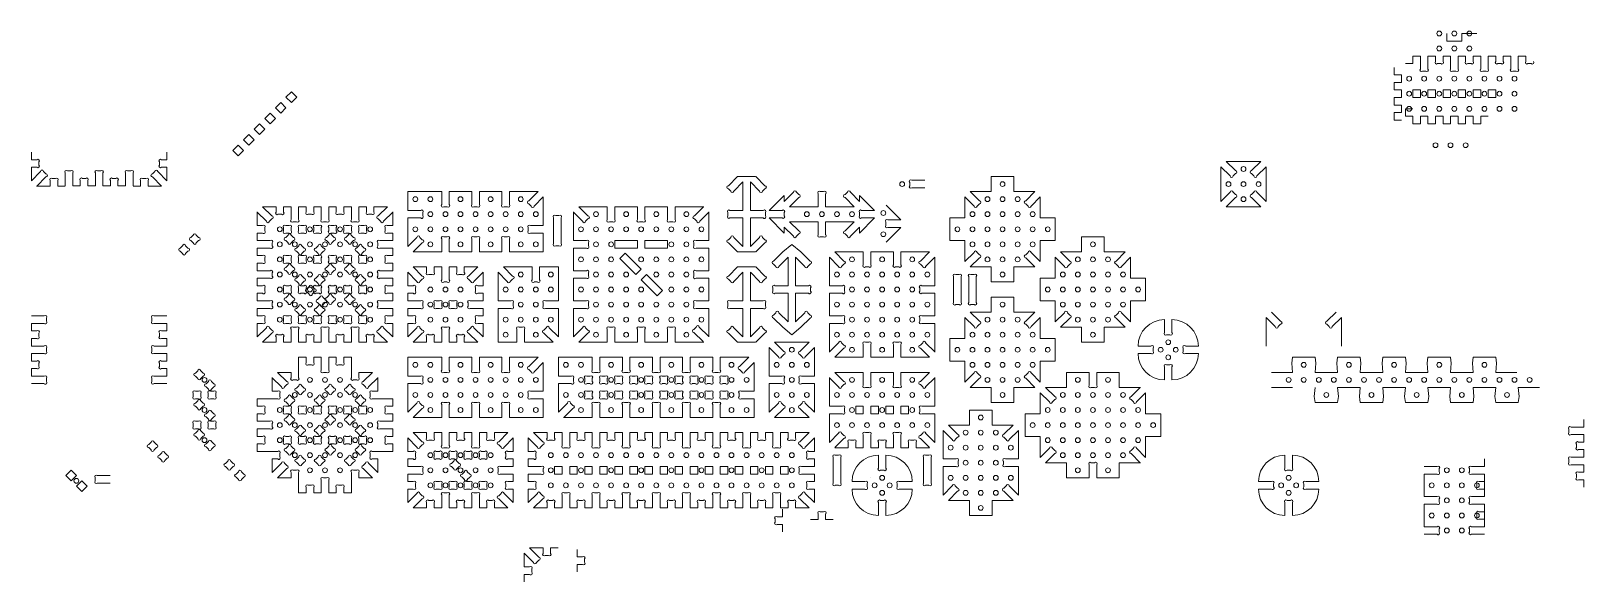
# Model space of a CAD drawing. Header units: millimetres. Extents: x -145 to 886, y -154 to 212.
import ezdxf

# ---------------------------------------------------------------- set-up
doc = ezdxf.new("R2010")
doc.units = ezdxf.units.MM
doc.layers.add('frezer', color=1, linetype='Continuous', lineweight=0, true_color=0xff0000)

# ---------------------------------------------------------------- blocks, each defined once
blk = doc.blocks.new('Connector_canyonl')
at = {"layer": 'frezer'}
for p, q in [((-6, 1.1), (-6, -1.1)), ((4, 2.5), (-4.6, 2.5)), ((-4.6, -2.5), (4, -2.5))]:
    blk.add_line(p, q, dxfattribs=at)
for centre, start, end in [((-5.3, 1.8), 45, 225), ((-5.3, -1.8), 135, 315)]:
    blk.add_arc(centre, 1, start, end, dxfattribs=at)
blk = doc.blocks.new('frez5mm')
at = {"layer": 'frezer'}
for p, q in [((-2.5, 0), (-7.5, 0)), ((-2.5, 3.6), (-2.5, 0)), ((1.1, 5), (-1.1, 5)), ((2.5, 3.6), (2.5, 0)), ((2.5, 3.6), (2.5, 3.6)), ((7.5, 0), (2.5, 0))]:
    blk.add_line(p, q, dxfattribs=at)
for centre, start, end in [((-1.8, 4.3), 45, 225), ((1.8, 4.3), 315, 135)]:
    blk.add_arc(centre, 1, start, end, dxfattribs=at)
blk = doc.blocks.new('frez_angle')
at = {"layer": 'frezer'}
for p, q in [((-4.6, 2.9), (-4.6, -1.1)), ((-1.1, -4.6), (2.9, -4.6))]:
    blk.add_line(p, q, dxfattribs=at)
at = {"layer": 'frezer', "yscale": -1, "rotation": 90.00000000000001}
blk.add_blockref('frez5mm', (-4.6, 10.4), dxfattribs=at)
at = {"layer": 'frezer', "rotation": 225}
blk.add_blockref('Connector_canyonl', (0, 0), dxfattribs=at)
at = {"layer": 'frezer'}
blk.add_blockref('frez5mm', (10.4, -4.6), dxfattribs=at)
blk = doc.blocks.new('90angle')
at = {"layer": 'frezer'}
for p, q in [((-7.5, 1.1), (-7.5, -1.1)), ((-3.9, 2.5), (-6.1, 2.5)), ((-2.5, -1.1), (-2.5, 1.1)), ((2.5, 1.1), (2.5, -1.1)), ((6.1, 2.5), (3.9, 2.5)), ((7.5, -1.1), (7.5, 1.1)), ((-6.1, -2.5), (-3.9, -2.5)), ((3.9, -2.5), (6.1, -2.5))]:
    blk.add_line(p, q, dxfattribs=at)
for centre, start, end in [((-6.8, 1.8), 45, 225), ((-3.2, 1.8), 315, 135), ((3.2, 1.8), 45, 225), ((6.8, 1.8), 315, 135), ((-6.8, -1.8), 135, 315), ((-3.2, -1.8), 225, 45), ((3.2, -1.8), 135, 315), ((6.8, -1.8), 225, 45)]:
    blk.add_arc(centre, 1, start, end, dxfattribs=at)
blk = doc.blocks.new('mini90')
at = {"layer": 'frezer'}
for p, q in [((-2.5, 2.5), (-7.5, 2.5)), ((-7.5, 2.5), (-7.5, -2.5)), ((-2.5, -2.5), (-2.5, 2.5)), ((7.5, 2.5), (2.5, 2.5)), ((2.5, 2.5), (2.5, -2.5)), ((7.5, -2.5), (7.5, 2.5)), ((-7.5, -2.5), (-2.5, -2.5)), ((2.5, -2.5), (7.5, -2.5))]:
    blk.add_line(p, q, dxfattribs=at)
blk.add_circle((0, 0), 1.6, dxfattribs=at)
blk = doc.blocks.new('90_right_smth')
at = {"layer": 'frezer'}
for p, q in [((-7.9, 4.6), (-2.9, 4.6)), ((-7.9, 1), (-7.9, 4.6)), ((-2.9, 4.6), (1.1, 4.6)), ((4.6, 1.1), (4.6, -2.9)), ((-11.5, -0.4), (-9.3, -0.4)), ((-0.4, -11.5), (-0.4, -9.3)), ((1, -7.9), (4.6, -7.9)), ((4.6, -7.9), (4.6, -2.9)), ((1, -12.9), (4.6, -12.9)), ((1, -12.9), (1, -12.9))]:
    blk.add_line(p, q, dxfattribs=at)
for centre, start, end in [((-12.2, 0.3), 135, 315), ((-8.6, 0.3), 225, 45), ((0.3, -8.6), 45, 225), ((0.3, -12.2), 135, 315)]:
    blk.add_arc(centre, 1, start, end, dxfattribs=at)
at = {"layer": 'frezer', "yscale": -1, "rotation": 45}
blk.add_blockref('Connector_canyonl', (0, 0), dxfattribs=at)

msp = doc.modelspace()

# ---------------------------------------------------------------- linework, layer by layer
at = {"layer": 'frezer'}
for p, q in [((795, 205), (795, 210)), ((805, 210), (815, 210)), ((805, 205), (805, 210)), ((795, 205), (805, 205)), ((760, 182.5), (760, 187.5)), ((767.5, 190), (772.5, 190)), ((772.5, 195), (777.5, 195)), ((772.5, 190), (772.5, 195)), ((777.5, 195), (777.5, 186.4)), ((782.5, 195), (787.5, 195)), ((782.5, 186.4), (782.5, 195)), ((787.5, 195), (787.5, 191.4)), ((788.9, 190), (791.1, 190)), ((792.5, 195), (797.5, 195)), ((792.5, 191.4), (792.5, 195)), ((797.5, 195), (797.5, 186.4)), ((802.5, 195), (807.5, 195)), ((802.5, 186.4), (802.5, 195)), ((807.5, 195), (807.5, 191.4)), ((808.9, 190), (811.1, 190)), ((812.5, 195), (817.5, 195)), ((812.5, 191.4), (812.5, 195)), ((817.5, 195), (817.5, 186.4)), ((822.5, 195), (827.5, 195)), ((822.5, 186.4), (822.5, 195)), ((827.5, 191.4), (827.5, 195)), ((827.5, 191.4), (827.5, 191.4)), ((828.9, 190), (831.1, 190)), ((832.5, 195), (837.5, 195)), ((832.5, 191.4), (832.5, 195)), ((837.5, 195), (837.5, 186.4)), ((842.5, 195), (847.5, 195)), ((842.5, 186.4), (842.5, 195)), ((847.5, 195), (847.5, 191.4)), ((848.9, 190), (851.1, 190)), ((765, 182.5), (760, 182.5)), ((765, 177.5), (760, 177.5)), ((760, 172.5), (760, 177.5)), ((765, 177.5), (765, 182.5)), ((778.9, 185), (781.1, 185)), ((798.9, 185), (801.1, 185)), ((818.9, 185), (821.1, 185)), ((838.9, 185), (841.1, 185)), ((27.7, 171.2), (24.1, 167.7)), ((24.1, 167.7), (27.7, 164.1)), ((31.2, 167.7), (27.7, 171.2)), ((27.7, 164.1), (31.2, 167.7)), ((765, 172.5), (760, 172.5)), ((760, 167.5), (765, 167.5)), ((760, 167.5), (760, 162.5)), ((765, 172.5), (765, 167.5)), ((777.5, 172.5), (772.5, 172.5)), ((772.5, 172.5), (772.5, 167.5)), ((772.5, 167.5), (777.5, 167.5)), ((777.5, 167.5), (777.5, 172.5)), ((787.5, 172.5), (782.5, 172.5)), ((782.5, 172.5), (782.5, 167.5)), ((782.5, 167.5), (787.5, 167.5)), ((787.5, 167.5), (787.5, 172.5)), ((797.5, 172.5), (792.5, 172.5)), ((792.5, 172.5), (792.5, 167.5)), ((792.5, 167.5), (797.5, 167.5)), ((797.5, 167.5), (797.5, 172.5)), ((807.5, 172.5), (802.5, 172.5)), ((802.5, 172.5), (802.5, 167.5)), ((802.5, 167.5), (807.5, 167.5)), ((807.5, 167.5), (807.5, 172.5)), ((817.5, 172.5), (812.5, 172.5)), ((812.5, 172.5), (812.5, 167.5)), ((812.5, 167.5), (817.5, 167.5)), ((817.5, 167.5), (817.5, 172.5)), ((827.5, 172.5), (822.5, 172.5)), ((822.5, 172.5), (822.5, 167.5)), ((822.5, 167.5), (827.5, 167.5)), ((827.5, 167.5), (827.5, 172.5)), ((13.5, 157.1), (10, 153.5)), ((17.1, 153.5), (13.5, 157.1)), ((20.6, 164.1), (17.1, 160.6)), ((17.1, 160.6), (20.6, 157.1)), ((24.1, 160.6), (20.6, 164.1)), ((20.6, 157.1), (24.1, 160.6)), ((760, 162.5), (765, 162.5)), ((760, 157.5), (765, 157.5)), ((760, 157.5), (760, 152.5)), ((765, 162.5), (765, 157.5)), ((767.5, 160), (772.5, 160)), ((767.5, 160), (767.5, 155)), ((767.5, 155), (772.5, 155)), ((772.5, 150), (772.5, 155)), ((777.5, 155), (782.5, 155)), ((777.5, 150), (777.5, 155)), ((782.5, 150), (782.5, 155)), ((787.5, 155), (792.5, 155)), ((787.5, 150), (787.5, 155)), ((792.5, 150), (792.5, 155)), ((797.5, 155), (802.5, 155)), ((797.5, 150), (797.5, 155)), ((802.5, 150), (802.5, 155)), ((807.5, 155), (812.5, 155)), ((807.5, 150), (807.5, 155)), ((812.5, 150), (812.5, 155)), ((817.5, 155), (822.5, 155)), ((817.5, 150), (817.5, 155)), ((6.5, 150), (2.9, 146.5)), ((2.9, 146.5), (6.5, 142.9)), ((10, 146.5), (6.5, 150)), ((6.5, 142.9), (10, 146.5)), ((10, 153.5), (13.5, 150)), ((13.5, 150), (17.1, 153.5)), ((760, 152.5), (765, 152.5)), ((772.5, 150), (777.5, 150)), ((782.5, 150), (787.5, 150)), ((792.5, 150), (797.5, 150)), ((802.5, 150), (807.5, 150)), ((812.5, 150), (817.5, 150)), ((-7.7, 135.9), (-11.2, 132.3)), ((-4.1, 132.3), (-7.7, 135.9)), ((-0.6, 142.9), (-4.1, 139.4)), ((-4.1, 139.4), (-0.6, 135.9)), ((2.9, 139.4), (-0.6, 142.9)), ((-0.6, 135.9), (2.9, 139.4)), ((-11.2, 132.3), (-7.7, 128.8)), ((-7.7, 128.8), (-4.1, 132.3)), ((671.5, 125), (648.5, 125)), ((324, 115), (336, 115)), ((507.5, 115), (492.5, 115)), ((492.5, 115), (492.5, 105)), ((507.5, 115), (507.5, 105)), ((645, 121.5), (645, 98.5)), ((675, 98.5), (675, 121.5)), ((105, 92.5), (105, 105)), ((105, 105), (127.5, 105)), ((132.5, 105), (147.5, 105)), ((152.5, 105), (167.5, 105)), ((172.5, 105), (191.5, 105)), ((327.5, 92.5), (327.5, 111.5)), ((332.5, 92.5), (332.5, 111.5)), ((492.5, 105), (478.5, 105)), ((521.5, 105), (507.5, 105)), ((195, 101.5), (195, 82.5)), ((195, 97.5), (195, 82.5)), ((237.5, 95), (218.5, 95)), ((257.5, 95), (242.5, 95)), ((277.5, 95), (262.5, 95)), ((301.5, 95), (282.5, 95)), ((345, 92.5), (355, 102.5)), ((355, 98.5), (355, 102.5)), ((377.5, 95), (358.5, 95)), ((382.5, 95), (401.5, 95)), ((415, 92.5), (405, 102.5)), ((405, 98.5), (405, 102.5)), ((432.5, 86.2), (422.6, 96.1)), ((475, 101.5), (475, 87.5)), ((525, 87.5), (525, 101.5)), ((648.5, 95), (671.5, 95)), ((105, 87.5), (105, 68.5)), ((215, 91.5), (215, 72.5)), ((305, 72.5), (305, 91.5)), ((327.5, 87.5), (327.5, 68.5)), ((332.5, 87.5), (332.5, 68.5)), ((345, 87.5), (355, 77.5)), ((377.5, 85), (358.5, 85)), ((382.5, 85), (401.5, 85)), ((415, 87.5), (405, 77.5)), ((465, 87.5), (465, 87.5)), ((465, 87.5), (465, 72.5)), ((465, 87.5), (475, 87.5)), ((535, 87.5), (525, 87.5)), ((535, 72.5), (535, 87.5)), ((195, 77.5), (195, 65)), ((257.5, 72.5), (242.5, 72.5)), ((242.5, 72.5), (242.5, 67.5)), ((257.5, 67.5), (257.5, 72.5)), ((277.5, 72.5), (262.5, 72.5)), ((262.5, 72.5), (262.5, 67.5)), ((277.5, 67.5), (277.5, 72.5)), ((355, 81.5), (355, 77.5)), ((405, 81.5), (405, 77.5)), ((422.6, 71.4), (432.5, 81.2)), ((465, 72.5), (475, 72.5)), ((475, 72.5), (475, 58.5)), ((525, 58.5), (525, 72.5)), ((535, 72.5), (525, 72.5)), ((535, 72.5), (535, 72.5)), ((567.5, 75), (552.5, 75)), ((552.5, 75), (552.5, 65)), ((567.5, 75), (567.5, 65)), ((5, 67.5), (5, 67.5)), ((108.5, 65), (127.5, 65)), ((132.5, 65), (147.5, 65)), ((167.5, 65), (152.5, 65)), ((195, 65), (172.5, 65)), ((215, 67.5), (215, 67.5)), ((215, 67.5), (215, 52.5)), ((242.5, 67.5), (257.5, 67.5)), ((249.4, 64.1), (245.9, 60.6)), ((260, 53.5), (249.4, 64.1)), ((262.5, 67.5), (277.5, 67.5)), ((305, 52.5), (305, 67.5)), ((324, 65), (336, 65)), ((354, 65), (360, 70)), ((366, 65), (360, 70)), ((407.5, 65), (388.5, 65)), ((427.5, 65), (412.5, 65)), ((451.5, 65), (432.5, 65)), ((552.5, 65), (538.5, 65)), ((581.5, 65), (567.5, 65)), ((187.5, 55), (168.5, 55)), ((192.5, 55), (205, 55)), ((205, 55), (205, 32.5)), ((245.9, 60.6), (256.5, 50)), ((256.5, 50), (260, 53.5)), ((324, 55), (336, 55)), ((357.5, 42.5), (357.5, 61.5)), ((362.5, 42.5), (362.5, 61.5)), ((385, 61.5), (385, 42.5)), ((455, 42.5), (455, 61.5)), ((478.5, 55), (492.5, 55)), ((492.5, 55), (492.5, 45)), ((507.5, 55), (521.5, 55)), ((507.5, 55), (507.5, 45)), ((535, 61.5), (535, 47.5)), ((585, 47.5), (585, 61.5)), ((165, 51.5), (165, 32.5)), ((215, 47.5), (215, 32.5)), ((263.5, 50), (260, 46.5)), ((260, 46.5), (270.6, 35.9)), ((274.1, 39.4), (263.5, 50)), ((305, 32.5), (305, 47.5)), ((327.5, 32.5), (327.5, 51.5)), ((332.5, 32.5), (332.5, 51.5)), ((492.5, 45), (492.5, 45)), ((492.5, 45), (507.5, 45)), ((525, 47.5), (525, 47.5)), ((525, 47.5), (525, 32.5)), ((535, 47.5), (525, 47.5)), ((595, 47.5), (585, 47.5)), ((595, 32.5), (595, 47.5)), ((270.6, 35.9), (274.1, 39.4)), ((357.5, 37.5), (357.5, 18.5)), ((362.5, 37.5), (362.5, 18.5)), ((385, 37.5), (385, 37.5)), ((385, 37.5), (385, 22.5)), ((455, 22.5), (455, 37.5)), ((507.5, 35), (492.5, 35)), ((492.5, 35), (492.5, 25)), ((507.5, 35), (507.5, 25)), ((525, 32.5), (535, 32.5)), ((535, 32.5), (535, 18.5)), ((585, 18.5), (585, 32.5)), ((595, 32.5), (585, 32.5)), ((595, 32.5), (595, 32.5)), ((165, 5), (165, 27.5)), ((205, 27.5), (205, 8.5)), ((215, 27.5), (215, 8.5)), ((305, 8.5), (305, 27.5)), ((327.5, 27.5), (327.5, 8.5)), ((332.5, 27.5), (332.5, 8.5)), ((455, 22.5), (455, 22.5)), ((475, 21.5), (475, 7.5)), ((492.5, 25), (478.5, 25)), ((521.5, 25), (507.5, 25)), ((525, 7.5), (525, 21.5)), ((675, 21.5), (675, 2.5)), ((725, 2.5), (725, 21.5)), ((354, 15), (360, 10)), ((366, 15), (360, 10)), ((385, 17.5), (385, -1.5)), ((455, -1.5), (455, 17.5)), ((538.5, 15), (552.5, 15)), ((552.5, 15), (552.5, 5)), ((567.5, 15), (581.5, 15)), ((567.5, 5), (567.5, 15)), ((177.5, 5), (165, 5)), ((197.5, 5), (182.5, 5)), ((201.5, 5), (182.5, 5)), ((218.5, 5), (237.5, 5)), ((242.5, 5), (257.5, 5)), ((262.5, 5), (277.5, 5)), ((282.5, 5), (301.5, 5)), ((324, 5), (336, 5)), ((345, -17.5), (345, 1.5)), ((371.5, 5), (348.5, 5)), ((375, -17.5), (375, 1.5)), ((465, 7.5), (465, 7.5)), ((465, 7.5), (465, -7.5)), ((465, 7.5), (475, 7.5)), ((525, 7.5), (535, 7.5)), ((535, -7.5), (535, 7.5)), ((552.5, 5), (552.5, 5)), ((552.5, 5), (567.5, 5)), ((32.5, -5), (32.5, -18.6)), ((67.5, -5), (67.5, -15)), ((105, -17.5), (105, -5)), ((105, -5), (127.5, -5)), ((132.5, -5), (147.5, -5)), ((152.5, -5), (167.5, -5)), ((172.5, -5), (191.5, -5)), ((195, -8.5), (195, -27.5)), ((205, -17.5), (205, -5)), ((205, -5), (227.5, -5)), ((232.5, -5), (247.5, -5)), ((252.5, -5), (267.5, -5)), ((272.5, -5), (287.5, -5)), ((292.5, -5), (307.5, -5)), ((312.5, -5), (331.5, -5)), ((335, -8.5), (335, -27.5)), ((388.5, -5), (407.5, -5)), ((412.5, -5), (412.5, -5)), ((412.5, -5), (427.5, -5)), ((432.5, -5), (451.5, -5)), ((475, -7.5), (465, -7.5)), ((475, -7.5), (475, -21.5)), ((525, -21.5), (525, -7.5)), ((525, -7.5), (535, -7.5)), ((535, -7.5), (535, -7.5)), ((692, -9), (692.5, -5)), ((692, -9), (692.5, -15)), ((707.5, -5), (692.5, -5)), ((708, -9), (707.5, -5)), ((708, -9), (707.5, -15)), ((722, -9), (722.5, -5)), ((722, -9), (722.5, -15)), ((737.5, -5), (722.5, -5)), ((738, -9), (737.5, -5)), ((738, -9), (737.5, -15)), ((752, -9), (752.5, -5)), ((752, -9), (752.5, -15)), ((767.5, -5), (752.5, -5)), ((768, -9), (767.5, -5)), ((768, -9), (767.5, -15)), ((782, -9), (782.5, -5)), ((782, -9), (782.5, -15)), ((797.5, -5), (782.5, -5)), ((798, -9), (797.5, -5)), ((798, -9), (797.5, -15)), ((812, -9), (812.5, -5)), ((812, -9), (812.5, -15)), ((827.5, -5), (812.5, -5)), ((828, -9), (827.5, -5)), ((828, -9), (827.5, -15)), ((67.5, -18.6), (67.5, -15)), ((67.5, -18.6), (67.5, -18.6)), ((195, -12.5), (195, -27.5)), ((335, -12.5), (335, -27.5)), ((385, -18.5), (385, -37.5)), ((407.5, -15), (388.5, -15)), ((427.5, -15), (412.5, -15)), ((451.5, -15), (432.5, -15)), ((455, -37.5), (455, -18.5)), ((557.5, -15), (542.5, -15)), ((542.5, -15), (542.5, -25)), ((577.5, -15), (562.5, -15)), ((577.5, -25), (577.5, -15)), ((692.5, -15), (678.5, -15)), ((721.5, -15), (707.5, -15)), ((722.5, -15), (708.5, -15)), ((751.5, -15), (737.5, -15)), ((752.5, -15), (738.5, -15)), ((781.5, -15), (767.5, -15)), ((782.5, -15), (768.5, -15)), ((811.5, -15), (797.5, -15)), ((812.5, -15), (798.5, -15)), ((841.5, -15), (827.5, -15)), ((105, -22.5), (105, -41.5)), ((205, -22.5), (205, -41.5)), ((345, -22.5), (345, -41.5)), ((375, -22.5), (375, -41.5)), ((478.5, -25), (492.5, -25)), ((492.5, -35), (492.5, -25)), ((507.5, -25), (521.5, -25)), ((507.5, -35), (507.5, -25)), ((525, -28.5), (525, -42.5)), ((542.5, -25), (528.5, -25)), ((591.5, -25), (577.5, -25)), ((595, -42.5), (595, -28.5)), ((678.5, -25), (692.5, -25)), ((707, -31), (707.5, -25)), ((722.5, -25), (736.5, -25)), ((723, -31), (722.5, -25)), ((723.5, -25), (737.5, -25)), ((737, -31), (737.5, -25)), ((752.5, -25), (766.5, -25)), ((753, -31), (752.5, -25)), ((753.5, -25), (767.5, -25)), ((767, -31), (767.5, -25)), ((782.5, -25), (796.5, -25)), ((783, -31), (782.5, -25)), ((783.5, -25), (797.5, -25)), ((797, -31), (797.5, -25)), ((812.5, -25), (826.5, -25)), ((813, -31), (812.5, -25)), ((813.5, -25), (827.5, -25)), ((827, -31), (827.5, -25)), ((842.5, -25), (856.5, -25)), ((843, -31), (842.5, -25)), ((5, -32.5), (15, -32.5)), ((95, -32.5), (85, -32.5)), ((195, -32.5), (195, -45)), ((335, -32.5), (335, -45)), ((407.5, -37.5), (402.5, -37.5)), ((402.5, -37.5), (402.5, -42.5)), ((407.5, -42.5), (407.5, -37.5)), ((417.5, -37.5), (412.5, -37.5)), ((412.5, -37.5), (412.5, -42.5)), ((417.5, -42.5), (417.5, -37.5)), ((427.5, -37.5), (422.5, -37.5)), ((422.5, -37.5), (422.5, -42.5)), ((427.5, -42.5), (427.5, -37.5)), ((437.5, -37.5), (432.5, -37.5)), ((432.5, -37.5), (432.5, -42.5)), ((437.5, -42.5), (437.5, -37.5)), ((493, -40), (478, -40)), ((478, -40), (478, -50)), ((492.5, -35), (492.5, -35)), ((492.5, -35), (507.5, -35)), ((493, -50), (493, -40)), ((707, -31), (707.5, -35)), ((707.5, -35), (707.5, -35)), ((707.5, -35), (722.5, -35)), ((723, -31), (722.5, -35)), ((737, -31), (737.5, -35)), ((737.5, -35), (737.5, -35)), ((737.5, -35), (752.5, -35)), ((753, -31), (752.5, -35)), ((767, -31), (767.5, -35)), ((767.5, -35), (767.5, -35)), ((767.5, -35), (782.5, -35)), ((783, -31), (782.5, -35)), ((797, -31), (797.5, -35)), ((797.5, -35), (797.5, -35)), ((797.5, -35), (812.5, -35)), ((813, -31), (812.5, -35)), ((827, -31), (827.5, -35)), ((827.5, -35), (827.5, -35)), ((827.5, -35), (842.5, -35)), ((843, -31), (842.5, -35)), ((108.5, -45), (127.5, -45)), ((132.5, -45), (147.5, -45)), ((167.5, -45), (152.5, -45)), ((195, -45), (172.5, -45)), ((208.5, -45), (227.5, -45)), ((232.5, -45), (247.5, -45)), ((267.5, -45), (252.5, -45)), ((272.5, -45), (287.5, -45)), ((307.5, -45), (292.5, -45)), ((335, -45), (312.5, -45)), ((371.5, -45), (348.5, -45)), ((385, -42.5), (385, -42.5)), ((385, -42.5), (385, -61.5)), ((402.5, -42.5), (407.5, -42.5)), ((412.5, -42.5), (417.5, -42.5)), ((422.5, -42.5), (427.5, -42.5)), ((432.5, -42.5), (437.5, -42.5)), ((455, -61.5), (455, -42.5)), ((478, -50), (464.1, -50)), ((507, -50), (493, -50)), ((515, -42.5), (515, -42.5)), ((515, -42.5), (515, -57.5)), ((515, -42.5), (525, -42.5)), ((595, -42.5), (605, -42.5)), ((605, -57.5), (605, -42.5)), ((886.1, -51.3), (877.5, -51.3)), ((886.1, -46.3), (886.1, -51.3)), ((167.5, -55), (171.5, -55)), ((175, -62.5), (175, -58.5)), ((267.5, -55), (267.5, -63.6)), ((272.5, -63.6), (272.5, -55)), ((287.5, -55), (287.5, -63.6)), ((292.5, -63.6), (292.5, -55)), ((307.5, -55), (307.5, -63.6)), ((312.5, -63.6), (312.5, -55)), ((327.5, -55), (327.5, -63.6)), ((332.5, -63.6), (332.5, -55)), ((367.5, -55), (371.5, -55)), ((375, -62.5), (375, -58.5)), ((455, -57.5), (455, -57.5)), ((460.5, -53.5), (460.5, -72.5)), ((510.5, -72.5), (510.5, -53.5)), ((515, -57.5), (525, -57.5)), ((525, -57.5), (525, -71.5)), ((595, -71.5), (595, -57.5)), ((605, -57.5), (595, -57.5)), ((876.1, -52.7), (876.1, -54.9)), ((877.5, -56.3), (886.1, -56.3)), ((886.1, -61.3), (882.5, -61.3)), ((886.1, -56.3), (886.1, -61.3)), ((5, -67.5), (18.6, -67.5)), ((95, -67.5), (81.4, -67.5)), ((268.9, -65), (271.1, -65)), ((288.9, -65), (291.1, -65)), ((308.9, -65), (311.1, -65)), ((328.9, -65), (331.1, -65)), ((392.5, -65), (388.5, -65)), ((447.5, -65), (451.5, -65)), ((886.1, -71.3), (877.5, -71.3)), ((881.1, -62.7), (881.1, -64.9)), ((882.5, -66.3), (886.1, -66.3)), ((886.1, -66.3), (886.1, -71.3)), ((32.5, -95), (32.5, -81.4)), ((67.5, -81.4), (67.5, -85)), ((207.5, -77.5), (202.5, -77.5)), ((202.5, -77.5), (202.5, -82.5)), ((202.5, -82.5), (207.5, -82.5)), ((207.5, -82.5), (207.5, -77.5)), ((217.5, -77.5), (212.5, -77.5)), ((212.5, -77.5), (212.5, -82.5)), ((212.5, -82.5), (217.5, -82.5)), ((217.5, -82.5), (217.5, -77.5)), ((227.5, -77.5), (222.5, -77.5)), ((222.5, -77.5), (222.5, -82.5)), ((222.5, -82.5), (227.5, -82.5)), ((227.5, -82.5), (227.5, -77.5)), ((237.5, -77.5), (232.5, -77.5)), ((232.5, -77.5), (232.5, -82.5)), ((232.5, -82.5), (237.5, -82.5)), ((237.5, -82.5), (237.5, -77.5)), ((247.5, -77.5), (242.5, -77.5)), ((242.5, -77.5), (242.5, -82.5)), ((242.5, -82.5), (247.5, -82.5)), ((247.5, -82.5), (247.5, -77.5)), ((257.5, -77.5), (252.5, -77.5)), ((252.5, -77.5), (252.5, -82.5)), ((252.5, -82.5), (257.5, -82.5)), ((257.5, -82.5), (257.5, -77.5)), ((267.5, -77.5), (262.5, -77.5)), ((262.5, -77.5), (262.5, -82.5)), ((262.5, -82.5), (267.5, -82.5)), ((267.5, -82.5), (267.5, -77.5)), ((277.5, -77.5), (272.5, -77.5)), ((272.5, -77.5), (272.5, -82.5)), ((272.5, -82.5), (277.5, -82.5)), ((277.5, -82.5), (277.5, -77.5)), ((287.5, -77.5), (282.5, -77.5)), ((282.5, -77.5), (282.5, -82.5)), ((282.5, -82.5), (287.5, -82.5)), ((287.5, -82.5), (287.5, -77.5)), ((297.5, -77.5), (292.5, -77.5)), ((292.5, -77.5), (292.5, -82.5)), ((292.5, -82.5), (297.5, -82.5)), ((297.5, -82.5), (297.5, -77.5)), ((307.5, -77.5), (302.5, -77.5)), ((302.5, -77.5), (302.5, -82.5)), ((302.5, -82.5), (307.5, -82.5)), ((307.5, -82.5), (307.5, -77.5)), ((317.5, -77.5), (312.5, -77.5)), ((312.5, -77.5), (312.5, -82.5)), ((312.5, -82.5), (317.5, -82.5)), ((317.5, -82.5), (317.5, -77.5)), ((327.5, -77.5), (322.5, -77.5)), ((322.5, -77.5), (322.5, -82.5)), ((322.5, -82.5), (327.5, -82.5)), ((327.5, -82.5), (327.5, -77.5)), ((337.5, -77.5), (332.5, -77.5)), ((332.5, -77.5), (332.5, -82.5)), ((332.5, -82.5), (337.5, -82.5)), ((337.5, -82.5), (337.5, -77.5)), ((347.5, -77.5), (342.5, -77.5)), ((342.5, -77.5), (342.5, -82.5)), ((342.5, -82.5), (347.5, -82.5)), ((347.5, -82.5), (347.5, -77.5)), ((357.5, -77.5), (352.5, -77.5)), ((352.5, -77.5), (352.5, -82.5)), ((352.5, -82.5), (357.5, -82.5)), ((357.5, -82.5), (357.5, -77.5)), ((460.5, -77.5), (460.5, -77.5)), ((460.5, -77.5), (460.5, -96.5)), ((510.5, -77.5), (510.5, -96.5)), ((528.5, -75), (542.5, -75)), ((542.5, -85), (542.5, -75)), ((577.5, -75), (591.5, -75)), ((577.5, -85), (577.5, -75)), ((780, -97.5), (780, -82.5)), ((810, -78.9), (810, -81.1)), ((820, -77.5), (811.4, -77.5)), ((811.4, -82.5), (820, -82.5)), ((820, -72.5), (820, -77.5)), ((820, -82.5), (820, -97.5)), ((820, -82.5), (820, -87.5)), ((876.1, -72.7), (876.1, -74.9)), ((877.5, -76.3), (886.1, -76.3)), ((886.1, -81.3), (882.5, -81.3)), ((886.1, -76.3), (886.1, -81.3)), ((67.5, -95), (67.5, -85)), ((412.5, -85), (412.5, -85)), ((542.5, -85), (557.5, -85)), ((542.5, -85), (557.5, -85)), ((562.5, -85), (577.5, -85)), ((562.5, -85), (577.5, -85)), ((567.5, -85), (572.5, -85)), ((815, -88.9), (815, -91.1)), ((820, -87.5), (816.4, -87.5)), ((816.4, -92.5), (820, -92.5)), ((820, -92.5), (820, -97.5)), ((881.1, -82.7), (881.1, -84.9)), ((882.5, -86.3), (886.1, -86.3)), ((886.1, -86.3), (886.1, -91.3)), ((175, -97.5), (175, -101.5)), ((375, -97.5), (375, -101.5)), ((464.1, -100), (478, -100)), ((478, -110), (478, -100)), ((493, -100), (507, -100)), ((493, -110), (493, -100)), ((780, -117.5), (780, -102.5)), ((810, -98.9), (810, -101.1)), ((820, -97.5), (811.4, -97.5)), ((811.4, -102.5), (820, -102.5)), ((820, -117.5), (820, -102.5)), ((820, -102.5), (820, -107.5)), ((108.5, -105), (112.5, -105)), ((171.5, -105), (167.5, -105)), ((367.5, -105), (371.5, -105)), ((478, -110), (478, -110)), ((478, -110), (493, -110)), ((815, -108.9), (815, -111.1)), ((820, -107.5), (816.4, -107.5)), ((816.4, -112.5), (820, -112.5)), ((820, -112.5), (820, -117.5))]:
    msp.add_line(p, q, dxfattribs=at)
for centre in [(790, 210), (800, 210), (810, 210), (790, 200), (800, 200), (810, 200), (770, 180), (780, 180), (790, 180), (800, 180), (810, 180), (820, 180), (830, 180), (840, 180), (770, 170), (780, 170), (790, 170), (800, 170), (810, 170), (820, 170), (830, 170), (840, 170), (770, 160), (780, 160), (790, 160), (800, 160), (810, 160), (820, 160), (830, 160), (840, 160), (787.5, 135.8), (797.5, 135.8), (807.5, 135.8), (660, 120), (433.3, 110), (500, 110), (650, 110), (660, 110), (670, 110), (110, 100), (120, 100), (140, 100), (140, 100), (160, 100), (160, 100), (180, 100), (490, 100), (500, 100), (510, 100), (660, 100), (120, 90), (130, 90), (140, 90), (140, 90), (150, 90), (150, 90), (160, 90), (160, 90), (170, 90), (170, 90), (180, 90), (190, 90), (230, 90), (250, 90), (270, 90), (290, 90), (370, 90), (380, 90), (390, 90), (400, 90), (420.8, 90.8), (480, 90), (490, 90), (500, 90), (510, 90), (520, 90), (20, 80), (40, 80), (60, 80), (80, 80), (110, 80), (120, 80), (130, 80), (130, 80), (130, 80), (140, 80), (140, 80), (150, 80), (150, 80), (150, 80), (160, 80), (160, 80), (170, 80), (170, 80), (180, 80), (220, 80), (230, 80), (240, 80), (250, 80), (260, 80), (270, 80), (280, 80), (290, 80), (300, 80), (420.8, 76.7), (470, 80), (480, 80), (490, 80), (500, 80), (510, 80), (520, 80), (530, 80), (20, 70), (30, 70), (40, 70), (50, 70), (60, 70), (70, 70), (80, 70), (120, 70), (140, 70), (140, 70), (160, 70), (160, 70), (180, 70), (190, 70), (230, 70), (240, 70), (280, 70), (290, 70), (480, 70), (490, 70), (500, 70), (510, 70), (520, 70), (560, 70), (20, 60), (20, 50), (30, 50), (40, 60), (40, 50), (50, 50), (60, 60), (60, 50), (70, 50), (80, 60), (80, 50), (180, 50), (200, 50), (220, 60), (230, 60), (230, 50), (240, 60), (240, 50), (250, 50), (260, 60), (270, 60), (270, 50), (280, 60), (280, 50), (290, 60), (290, 50), (300, 60), (390, 50), (400, 60), (400, 50), (410, 50), (420, 60), (420, 50), (430, 50), (440, 60), (440, 50), (450, 50), (490, 60), (500, 60), (500, 50), (510, 60), (540, 50), (550, 60), (550, 50), (560, 60), (560, 50), (570, 60), (570, 50), (580, 50), (20, 40), (40, 40), (60, 40), (80, 40), (120, 40), (130, 40), (140, 40), (170, 40), (180, 40), (190, 40), (200, 40), (220, 40), (230, 40), (240, 40), (250, 40), (260, 40), (280, 40), (290, 40), (300, 40), (400, 40), (410, 40), (420, 40), (430, 40), (440, 40), (530, 40), (540, 40), (550, 40), (560, 40), (570, 40), (580, 40), (590, 40), (20, 30), (30, 30), (40, 30), (50, 30), (60, 30), (70, 30), (80, 30), (120, 30), (120, 30), (130, 30), (140, 30), (180, 30), (180, 30), (190, 30), (230, 30), (240, 30), (250, 30), (260, 30), (270, 30), (280, 30), (290, 30), (390, 30), (400, 30), (410, 30), (420, 30), (430, 30), (440, 30), (450, 30), (500, 30), (540, 30), (550, 30), (560, 30), (570, 30), (580, 30), (20, 20), (40, 20), (60, 20), (80, 20), (120, 20), (130, 20), (140, 20), (170, 20), (180, 20), (190, 20), (200, 20), (220, 20), (230, 20), (240, 20), (250, 20), (260, 20), (270, 20), (280, 20), (290, 20), (300, 20), (400, 20), (410, 20), (420, 20), (430, 20), (440, 20), (490, 20), (500, 20), (510, 20), (550, 20), (560, 20), (570, 20), (170, 10), (190, 10), (230, 10), (250, 10), (270, 10), (290, 10), (390, 10), (400, 10), (410, 10), (420, 10), (430, 10), (440, 10), (450, 10), (480, 10), (490, 10), (500, 10), (510, 10), (520, 10), (560, 10), (360, 0), (400, 0), (420, 0), (440, 0), (470, 0), (480, 0), (490, 0), (500, 0), (510, 0), (520, 0), (530, 0), (605, 0), (610, 5), (615, 0), (110, -10), (120, -10), (140, -10), (140, -10), (160, -10), (160, -10), (180, -10), (210, -10), (220, -10), (240, -10), (260, -10), (280, -10), (300, -10), (320, -10), (350, -10), (360, -10), (370, -10), (480, -10), (490, -10), (500, -10), (510, -10), (520, -10), (610, -5), (610, -5), (700, -10), (730, -10), (760, -10), (790, -10), (820, -10), (-30, -20), (40, -20), (50, -20), (60, -20), (120, -20), (130, -20), (140, -20), (140, -20), (150, -20), (160, -20), (160, -20), (170, -20), (180, -20), (190, -20), (220, -20), (240, -20), (260, -20), (280, -20), (300, -20), (320, -20), (330, -20), (360, -20), (400, -20), (420, -20), (440, -20), (490, -20), (500, -20), (510, -20), (550, -20), (570, -20), (690, -20), (700, -20), (710, -20), (720, -20), (720, -20), (730, -20), (730, -20), (740, -20), (750, -20), (750, -20), (760, -20), (760, -20), (770, -20), (780, -20), (780, -20), (790, -20), (790, -20), (800, -20), (810, -20), (810, -20), (820, -20), (820, -20), (830, -20), (840, -20), (850, -20), (30, -30), (40, -30), (50, -30), (60, -30), (70, -30), (70, -30), (110, -30), (120, -30), (130, -30), (130, -30), (130, -30), (140, -30), (140, -30), (150, -30), (150, -30), (160, -30), (160, -30), (170, -30), (180, -30), (210, -30), (220, -30), (240, -30), (260, -30), (280, -30), (300, -30), (320, -30), (350, -30), (360, -30), (370, -30), (390, -30), (400, -30), (410, -30), (420, -30), (430, -30), (440, -30), (450, -30), (500, -30), (540, -30), (550, -30), (560, -30), (570, -30), (580, -30), (715, -30), (745, -30), (775, -30), (805, -30), (835, -30), (-30, -40), (20, -40), (40, -40), (60, -40), (70, -40), (80, -40), (120, -40), (140, -40), (140, -40), (160, -40), (160, -40), (180, -40), (190, -40), (220, -40), (240, -40), (260, -40), (280, -40), (300, -40), (320, -40), (330, -40), (360, -40), (400, -40), (400, -40), (420, -40), (440, -40), (530, -40), (540, -40), (550, -40), (560, -40), (570, -40), (580, -40), (590, -40), (20, -50), (30, -50), (40, -50), (50, -50), (60, -50), (70, -50), (70, -50), (80, -50), (390, -50), (400, -50), (410, -50), (420, -50), (430, -50), (440, -50), (450, -50), (485.5, -45), (520, -50), (530, -50), (540, -50), (550, -50), (560, -50), (570, -50), (580, -50), (590, -50), (600, -50), (-30, -60), (20, -60), (40, -60), (60, -60), (70, -60), (80, -60), (475.5, -55), (485.5, -55), (495.5, -55), (530, -60), (540, -60), (550, -60), (560, -60), (570, -60), (580, -60), (590, -60), (30, -70), (40, -70), (50, -70), (60, -70), (70, -70), (70, -70), (120, -70), (130, -70), (140, -70), (150, -70), (160, -70), (200, -70), (210, -70), (220, -70), (230, -70), (240, -70), (250, -70), (260, -70), (270, -70), (280, -70), (290, -70), (300, -70), (310, -70), (320, -70), (330, -70), (340, -70), (350, -70), (360, -70), (465.5, -65), (475.5, -65), (485.5, -65), (495.5, -65), (505.5, -65), (540, -70), (550, -70), (560, -70), (570, -70), (580, -70), (40, -80), (50, -80), (60, -80), (120, -80), (120, -80), (130, -80), (140, -80), (150, -80), (160, -80), (200, -80), (200, -80), (220, -80), (240, -80), (260, -80), (280, -80), (300, -80), (320, -80), (340, -80), (360, -80), (475.5, -75), (485.5, -75), (495.5, -75), (550, -80), (570, -80), (795, -80), (805, -80), (120, -90), (130, -90), (140, -90), (150, -90), (160, -90), (200, -90), (210, -90), (220, -90), (230, -90), (240, -90), (250, -90), (260, -90), (270, -90), (280, -90), (290, -90), (300, -90), (310, -90), (320, -90), (330, -90), (340, -90), (350, -90), (360, -90), (415, -90), (420, -85), (425, -90), (465.5, -85), (475.5, -85), (485.5, -85), (495.5, -85), (505.5, -85), (685, -90), (690, -85), (695, -90), (785, -90), (785, -90), (795, -90), (795, -90), (805, -90), (805, -90), (815, -90), (815, -90), (420, -95), (420, -95), (475.5, -95), (485.5, -95), (495.5, -95), (690, -95), (690, -95), (795, -100), (805, -100), (805, -100), (485.5, -105), (785, -110), (785, -110), (795, -110), (795, -110), (805, -110), (805, -110), (815, -110), (815, -110), (795, -120), (805, -120), (805, -120), (805, -120)]:
    msp.add_circle(centre, 1.6, dxfattribs=at)
for centre, radius, start, end in [((778.2, 185.7), 1, 135, 315), ((781.8, 185.7), 1, 225, 45), ((788.2, 190.7), 1, 135, 315), ((791.8, 190.7), 1, 225, 45), ((798.2, 185.7), 1, 135, 315), ((801.8, 185.7), 1, 225, 45), ((808.2, 190.7), 1, 135, 315), ((811.8, 190.7), 1, 225, 45), ((818.2, 185.7), 1, 135, 315), ((821.8, 185.7), 1, 225, 45), ((828.2, 190.7), 1, 135, 315), ((831.8, 190.7), 1, 225, 45), ((838.2, 185.7), 1, 135, 315), ((841.8, 185.7), 1, 225, 45), ((848.2, 190.7), 1, 135, 315), ((851.8, 190.7), 1, 225, 45), ((607.5, 2.5), 17.5, 90, 180), ((612.5, 2.5), 17.5, 0, 90), ((607.5, -2.5), 17.5, 180, 270), ((612.5, -2.5), 17.5, 270, 0), ((876.8, -52), 1, 45, 225), ((876.8, -55.6), 1, 135, 315), ((881.8, -62), 1, 45, 225), ((268.2, -64.3), 1, 135, 315), ((271.8, -64.3), 1, 225, 45), ((288.2, -64.3), 1, 135, 315), ((291.8, -64.3), 1, 225, 45), ((308.2, -64.3), 1, 135, 315), ((311.8, -64.3), 1, 225, 45), ((328.2, -64.3), 1, 135, 315), ((331.8, -64.3), 1, 225, 45), ((417.5, -87.5), 17.5, 90, 180), ((422.5, -87.5), 17.5, 0, 90), ((687.5, -87.5), 17.5, 90, 180), ((692.5, -87.5), 17.5, 0, 90), ((876.8, -72), 1, 45, 225), ((881.8, -65.6), 1, 135, 315), ((810.7, -78.2), 1, 45, 225), ((810.7, -81.8), 1, 135, 315), ((876.8, -75.6), 1, 135, 315), ((881.8, -82), 1, 45, 225), ((417.5, -92.5), 17.5, 180, 270), ((422.5, -92.5), 17.5, 270, 0), ((687.5, -92.5), 17.5, 180, 270), ((692.5, -92.5), 17.5, 270, 0), ((815.7, -88.2), 1, 45, 225), ((815.7, -91.8), 1, 135, 315), ((881.8, -85.6), 1, 135, 315), ((810.7, -98.2), 1, 45, 225), ((810.7, -101.8), 1, 135, 315), ((815.7, -108.2), 1, 45, 225), ((815.7, -111.8), 1, 135, 315)]:
    msp.add_arc(centre, radius, start, end, dxfattribs=at)

# ---------------------------------------------------------------- block references
at = {"layer": 'frezer', "yscale": -1}
for name, p, rotation in [('frez_angle', (-140.4, 113.3), 90.00000000000001), ('Connector_canyonl', (-120, 112.8), 270), ('Connector_canyonl', (-120, 112.8), 270), ('frez5mm', (-110, 108.8), 180), ('Connector_canyonl', (-100, 112.8), 270), ('Connector_canyonl', (-100, 112.8), 270), ('frez5mm', (-90, 108.8), 180), ('Connector_canyonl', (-80, 112.8), 270), ('Connector_canyonl', (-80, 112.8), 270), ('frez_angle', (90.4, 90.4), 270), ('Connector_canyonl', (349, 90), 180), ('90angle', (-40, 70), 45.00000000000001), ('90angle', (50, 70), 45.00000000000001), ('Connector_canyonl', (91, 70), 360), ('Connector_canyonl', (91, 70), 360), ('frez5mm', (95, 60), 270), ('90angle', (50, 50), 45.00000000000001), ('Connector_canyonl', (91, 50), 360), ('Connector_canyonl', (91, 50), 360), ('frez_angle', (150.4, 50.4), 270), ('frez5mm', (95, 40), 270), ('90angle', (50, 30), 45.00000000000001), ('Connector_canyonl', (91, 30), 360), ('Connector_canyonl', (91, 30), 360), ('90angle', (130, 30), 180), ('Connector_canyonl', (-59, 20), 360), ('Connector_canyonl', (-59, 20), 360), ('frez_angle', (9.6, 9.6), 90.00000000000001), ('frez_angle', (109.6, 9.6), 90.00000000000001), ('frez5mm', (-55, 10), 270), ('Connector_canyonl', (30, 9), 270), ('Connector_canyonl', (30, 9), 270), ('frez5mm', (40, 5), 180), ('Connector_canyonl', (50, 9), 270), ('Connector_canyonl', (50, 9), 270), ('frez5mm', (60, 5), 180), ('Connector_canyonl', (70, 9), 270), ('Connector_canyonl', (70, 9), 270), ('Connector_canyonl', (130, 9), 270), ('Connector_canyonl', (-59, 0), 360), ('Connector_canyonl', (-59, 0), 360), ('frez5mm', (-55, -10), 270), ('Connector_canyonl', (-59, -20), 360), ('Connector_canyonl', (-59, -20), 360), ('90_right_smth', (19.6, -19.6), 180), ('90angle', (-30, -30), 180), ('90angle', (30, -30), 45.00000000000001), ('90angle', (50, -30), 45.00000000000001), ('90angle', (70, -40), 180), ('frez5mm', (95, -40), 270), ('90angle', (-30, -50), 180), ('90angle', (50, -50), 225), ('Connector_canyonl', (91, -50), 360), ('90angle', (70, -60), 180), ('frez5mm', (95, -60), 270), ('frez5mm', (400, -65), 180), ('frez5mm', (420, -65), 180), ('frez5mm', (440, -65), 180), ('90angle', (50, -70), 45.00000000000001), ('90angle', (70, -70), 45.00000000000001), ('90angle', (130, -70), 180), ('90angle', (150, -70), 180), ('frez5mm', (40, -95), 180), ('Connector_canyonl', (50, -91), 270), ('frez5mm', (60, -95), 180), ('90angle', (130, -90), 180), ('90angle', (150, -90), 180), ('frez5mm', (360, -105), 180), ('frez5mm', (380, -112.6), 180), ('frez5mm', (217.4, -140), 90.00000000000001)]:
    msp.add_blockref(name, p, dxfattribs=dict(at, rotation=rotation))
at = {"layer": 'frezer'}
for name, p, rotation in [('frez_angle', (-59.6, 113.3), 90.00000000000001), ('Connector_canyonl', (649.6, 120.4), 135), ('Connector_canyonl', (670.4, 120.4), 45), ('Connector_canyonl', (322.9, 110.4), 45), ('Connector_canyonl', (337.1, 110.4), 134.9999999999999), ('Connector_canyonl', (130, 101), 90), ('Connector_canyonl', (150, 101), 90), ('Connector_canyonl', (170, 101), 90), ('Connector_canyonl', (190.4, 100.4), 45), ('Connector_canyonl', (359.6, 99.6), 225), ('Connector_canyonl', (380, 99), 270), ('Connector_canyonl', (400.4, 99.6), 315), ('Connector_canyonl', (479.6, 100.4), 135), ('Connector_canyonl', (520.4, 100.4), 45), ('Connector_canyonl', (649.6, 99.6), 225), ('Connector_canyonl', (670.4, 99.6), 315), ('frez_angle', (9.6, 90.4), 270), ('Connector_canyonl', (30, 91), 90), ('Connector_canyonl', (30, 91), 90), ('frez5mm', (40, 95), 180), ('Connector_canyonl', (50, 91), 90), ('Connector_canyonl', (50, 91), 90), ('frez5mm', (60, 95), 180), ('Connector_canyonl', (70, 91), 90), ('Connector_canyonl', (70, 91), 90), ('Connector_canyonl', (109, 90), 180), ('Connector_canyonl', (219.6, 90.4), 135), ('Connector_canyonl', (240, 91), 90), ('Connector_canyonl', (260, 91), 90), ('Connector_canyonl', (280, 91), 90), ('Connector_canyonl', (300.4, 90.4), 45), ('Connector_canyonl', (336.5, 90), 180), ('Connector_canyonl', (191, 80), 360), ('Connector_canyonl', (204.3, 83.1), 270), ('Connector_canyonl', (359.6, 80.4), 135), ('Connector_canyonl', (380, 81), 90), ('Connector_canyonl', (400.4, 80.4), 45), ('Connector_canyonl', (9, 70), 180), ('Connector_canyonl', (9, 70), 180), ('90angle', (30, 70), 315), ('90angle', (70, 70), 315), ('Connector_canyonl', (109.6, 69.6), 225), ('Connector_canyonl', (130, 69), 270), ('Connector_canyonl', (150, 69), 270), ('Connector_canyonl', (170, 69), 270), ('Connector_canyonl', (204.3, 75.1), 90), ('Connector_canyonl', (219, 70), 180), ('Connector_canyonl', (322.9, 69.6), 315), ('Connector_canyonl', (337.1, 69.6), 225), ('frez5mm', (5, 60), 270), ('Connector_canyonl', (352.9, 60.4), 45), ('Connector_canyonl', (367.1, 60.4), 134.9999999999999), ('Connector_canyonl', (389.6, 60.4), 135), ('Connector_canyonl', (410, 61), 90), ('Connector_canyonl', (430, 61), 90), ('Connector_canyonl', (450.4, 60.4), 45), ('Connector_canyonl', (479.6, 59.6), 225), ('Connector_canyonl', (520.4, 59.6), 315), ('Connector_canyonl', (539.6, 60.4), 135), ('Connector_canyonl', (580.4, 60.4), 45), ('Connector_canyonl', (9, 50), 180), ('Connector_canyonl', (9, 50), 180), ('90angle', (30, 50), 315), ('90angle', (30, 50), 315), ('90angle', (70, 50), 315), ('frez_angle', (109.6, 50.4), 270), ('Connector_canyonl', (130, 51), 90), ('Connector_canyonl', (169.6, 50.4), 135), ('Connector_canyonl', (190, 51), 90), ('Connector_canyonl', (219, 50), 180), ('Connector_canyonl', (322.9, 50.4), 45), ('Connector_canyonl', (337.1, 50.4), 134.9999999999999), ('frez5mm', (5, 40), 270), ('90angle', (44.1, 35.9), 315), ('Connector_canyonl', (366.5, 40), 180), ('Connector_canyonl', (389, 40), 180), ('Connector_canyonl', (451, 40), 360), ('Connector_canyonl', (470, 44), 270), ('Connector_canyonl', (480, 44), 270), ('Connector_canyonl', (9, 30), 180), ('Connector_canyonl', (9, 30), 180), ('90angle', (30, 30), 315), ('90angle', (70, 30), 315), ('Connector_canyonl', (109, 30), 180), ('Connector_canyonl', (169, 30), 180), ('Connector_canyonl', (219, 30), 180), ('Connector_canyonl', (336.5, 30), 180), ('Connector_canyonl', (470, 36), 90), ('Connector_canyonl', (480, 36), 90), ('Connector_canyonl', (-141, 20), 180), ('Connector_canyonl', (-141, 20), 180), ('frez_angle', (90.4, 9.6), 90.00000000000001), ('frez_angle', (150.4, 9.6), 90.00000000000001), ('Connector_canyonl', (352.9, 19.6), 315), ('Connector_canyonl', (367.1, 19.6), 225), ('Connector_canyonl', (389, 20), 180), ('Connector_canyonl', (451, 20), 360), ('Connector_canyonl', (479.6, 20.4), 135), ('Connector_canyonl', (520.4, 20.4), 45), ('Connector_canyonl', (539.6, 19.6), 225), ('Connector_canyonl', (580.4, 19.6), 315), ('Connector_canyonl', (679.6, 20.4), 135), ('Connector_canyonl', (720.4, 20.4), 45), ('frez5mm', (-145, 10), 270), ('Connector_canyonl', (180, 9), 270), ('Connector_canyonl', (200.4, 9.6), 315), ('Connector_canyonl', (219.6, 9.6), 225), ('Connector_canyonl', (240, 9), 270), ('Connector_canyonl', (260, 9), 270), ('Connector_canyonl', (280, 9), 270), ('Connector_canyonl', (300, 10), 315), ('Connector_canyonl', (322.9, 9.6), 315), ('Connector_canyonl', (337.1, 9.6), 225), ('Connector_canyonl', (610, 16), 90), ('Connector_canyonl', (-141, 0), 180), ('Connector_canyonl', (-141, 0), 180), ('Connector_canyonl', (349.6, 0.4), 134.9999999999999), ('Connector_canyonl', (370.4, 0.4), 45), ('Connector_canyonl', (389.6, -0.4), 225), ('Connector_canyonl', (410, -1), 270), ('Connector_canyonl', (430, -1), 270), ('Connector_canyonl', (450.4, -0.4), 315), ('Connector_canyonl', (594, 0), 180), ('Connector_canyonl', (626, 0), 360), ('frez5mm', (-145, -10), 270), ('frez5mm', (40, -5), 180), ('Connector_canyonl', (50, -9), 90), ('frez5mm', (60, -5), 180), ('Connector_canyonl', (130, -9), 90), ('Connector_canyonl', (150, -9), 90), ('Connector_canyonl', (170, -9), 90), ('Connector_canyonl', (190.4, -9.6), 45), ('Connector_canyonl', (230, -9), 90), ('Connector_canyonl', (250, -9), 90), ('Connector_canyonl', (270, -9), 90), ('Connector_canyonl', (290, -9), 90), ('Connector_canyonl', (310, -9), 90), ('Connector_canyonl', (330.4, -9.6), 45), ('Connector_canyonl', (610, -16), 270), ('Connector_canyonl', (-141, -20), 180), ('Connector_canyonl', (-141, -20), 180), ('90angle', (-30, -20), 135), ('Connector_canyonl', (109, -20), 180), ('Connector_canyonl', (209, -20), 180), ('Connector_canyonl', (349, -20), 180), ('Connector_canyonl', (389.6, -19.6), 135), ('Connector_canyonl', (410, -19), 90), ('Connector_canyonl', (430, -19), 90), ('Connector_canyonl', (450.4, -19.6), 45), ('Connector_canyonl', (479.6, -20.4), 225), ('Connector_canyonl', (520.4, -20.4), 315), ('Connector_canyonl', (560, -19), 90), ('90angle', (70, -30), 135), ('Connector_canyonl', (191, -30), 360), ('Connector_canyonl', (331, -30), 360), ('Connector_canyonl', (529.6, -29.6), 135), ('Connector_canyonl', (590.4, -29.6), 45), ('90angle', (-30, -40), 135), ('frez5mm', (5, -40), 270), ('Connector_canyonl', (109.6, -40.4), 225), ('Connector_canyonl', (130, -41), 270), ('Connector_canyonl', (150, -41), 270), ('Connector_canyonl', (170, -41), 270), ('Connector_canyonl', (209.6, -40.4), 225), ('Connector_canyonl', (230, -41), 270), ('Connector_canyonl', (250, -41), 270), ('Connector_canyonl', (270, -41), 270), ('Connector_canyonl', (290, -41), 270), ('Connector_canyonl', (310, -41), 270), ('Connector_canyonl', (349.6, -40.4), 225), ('Connector_canyonl', (370.4, -40.4), 315), ('Connector_canyonl', (389, -40), 180), ('Connector_canyonl', (451, -40), 360), ('Connector_canyonl', (9, -50), 180), ('90angle', (30, -50), 135), ('90angle', (70, -50), 135), ('Connector_canyonl', (465.1, -54.6), 135), ('Connector_canyonl', (505.9, -54.6), 45), ('90angle', (-61, -67.5), 315), ('90angle', (-30, -60), 135), ('frez5mm', (5, -60), 270), ('frez_angle', (109.6, -59.6), 270), ('Connector_canyonl', (130, -59), 90), ('frez5mm', (140, -55), 180), ('Connector_canyonl', (150, -59), 90), ('frez5mm', (160, -55), 180), ('Connector_canyonl', (170.4, -59.6), 45), ('frez_angle', (189.6, -59.6), 270), ('Connector_canyonl', (210, -59), 90), ('frez5mm', (220, -55), 180), ('Connector_canyonl', (230, -59), 90), ('frez5mm', (240, -55), 180), ('Connector_canyonl', (250, -59), 90), ('frez5mm', (260, -55), 180), ('frez5mm', (280, -55), 180), ('frez5mm', (300, -55), 180), ('frez5mm', (320, -55), 180), ('frez5mm', (340, -55), 180), ('Connector_canyonl', (350, -59), 90), ('frez5mm', (360, -55), 180), ('Connector_canyonl', (370.4, -59.6), 45), ('Connector_canyonl', (389.6, -60.4), 225), ('Connector_canyonl', (410, -61), 270), ('Connector_canyonl', (430, -61), 270), ('Connector_canyonl', (450.4, -60.4), 315), ('90_right_smth', (19.6, -80.4), 180), ('90angle', (30, -70), 135), ('frez5mm', (175, -70), 90), ('frez5mm', (375, -70), 90), ('Connector_canyonl', (390, -76), 270), ('Connector_canyonl', (420, -74), 90), ('Connector_canyonl', (450, -76), 270), ('Connector_canyonl', (464.5, -75), 180), ('Connector_canyonl', (529.6, -70.4), 225), ('Connector_canyonl', (590.4, -70.4), 315), ('Connector_canyonl', (690, -74), 90), ('mini90', (-115.1, -87), 315), ('90angle', (-10, -80), 135), ('Connector_canyonl', (109, -80), 180), ('90angle', (140, -80), 135), ('frez5mm', (175, -90), 90), ('Connector_canyonl', (189, -80), 180), ('frez5mm', (375, -90), 90), ('Connector_canyonl', (390, -84), 90), ('Connector_canyonl', (450, -84), 90), ('Connector_canyonl', (560, -81), 270), ('Connector_canyonl', (560, -81), 270), ('Connector_canyonl', (784, -80), 180), ('Connector_canyonl', (404, -90), 180), ('Connector_canyonl', (436, -90), 360), ('Connector_canyonl', (465.1, -95.4), 225), ('Connector_canyonl', (505.9, -95.4), 315), ('Connector_canyonl', (674, -90), 180), ('Connector_canyonl', (706, -90), 360), ('Connector_canyonl', (109.6, -100.4), 225), ('Connector_canyonl', (130, -101), 270), ('Connector_canyonl', (150, -101), 270), ('Connector_canyonl', (170.4, -100.4), 315), ('Connector_canyonl', (210, -101), 270), ('Connector_canyonl', (230, -101), 270), ('Connector_canyonl', (250, -101), 270), ('Connector_canyonl', (270, -101), 270), ('Connector_canyonl', (290, -101), 270), ('Connector_canyonl', (310, -101), 270), ('Connector_canyonl', (330, -101), 270), ('Connector_canyonl', (350, -101), 270), ('Connector_canyonl', (370.4, -100.4), 315), ('Connector_canyonl', (420, -106), 270), ('Connector_canyonl', (690, -106), 270), ('Connector_canyonl', (784, -100), 180), ('frez5mm', (353.9, -113.4), 90), ('Connector_canyonl', (784, -120), 180), ('Connector_canyonl', (816, -120), 360), ('frez_angle', (186.9, -136.2), 270)]:
    msp.add_blockref(name, p, dxfattribs=dict(at, rotation=rotation))
for name, p in [('Connector_canyonl', (444.3, 110)), ('Connector_canyonl', (323.5, 90)), ('Connector_canyonl', (411, 90)), ('90angle', (30, 80)), ('90angle', (50, 80)), ('90angle', (70, 80)), ('Connector_canyonl', (428.5, 83.7)), ('Connector_canyonl', (301, 70)), ('90angle', (30, 60)), ('90angle', (50, 60)), ('90angle', (70, 60)), ('Connector_canyonl', (301, 50)), ('90angle', (30, 40)), ('90angle', (50, 40)), ('90angle', (70, 40)), ('Connector_canyonl', (353.5, 40)), ('Connector_canyonl', (151, 30)), ('Connector_canyonl', (201, 30)), ('Connector_canyonl', (301, 30)), ('Connector_canyonl', (323.5, 30)), ('90angle', (30, 20)), ('90angle', (50, 20)), ('90angle', (70, 20)), ('90_right_smth', (80.4, -19.6)), ('90angle', (230, -20)), ('90angle', (250, -20)), ('90angle', (270, -20)), ('90angle', (290, -20)), ('90angle', (310, -20)), ('Connector_canyonl', (371, -20)), ('90angle', (230, -30)), ('90angle', (250, -30)), ('90angle', (270, -30)), ('90angle', (290, -30)), ('90angle', (310, -30)), ('90angle', (30, -40)), ('90angle', (50, -40)), ('90angle', (30, -60)), ('90angle', (50, -60)), ('Connector_canyonl', (506.5, -75)), ('frez_angle', (109.6, -100.4)), ('Connector_canyonl', (171, -80)), ('frez_angle', (189.6, -100.4)), ('Connector_canyonl', (371, -80)), ('Connector_canyonl', (-96.6, -86)), ('frez5mm', (120, -105)), ('frez5mm', (140, -105)), ('frez5mm', (160, -105)), ('frez5mm', (220, -105)), ('frez5mm', (240, -105)), ('frez5mm', (260, -105)), ('frez5mm', (280, -105)), ('frez5mm', (300, -105)), ('frez5mm', (320, -105)), ('frez5mm', (340, -105))]:
    msp.add_blockref(name, p, dxfattribs=at)
at = {"layer": 'frezer', "yscale": -1}
msp.add_blockref('90_right_smth', (80.4, -80.4), dxfattribs=at)

doc.saveas('drawing.dxf')
